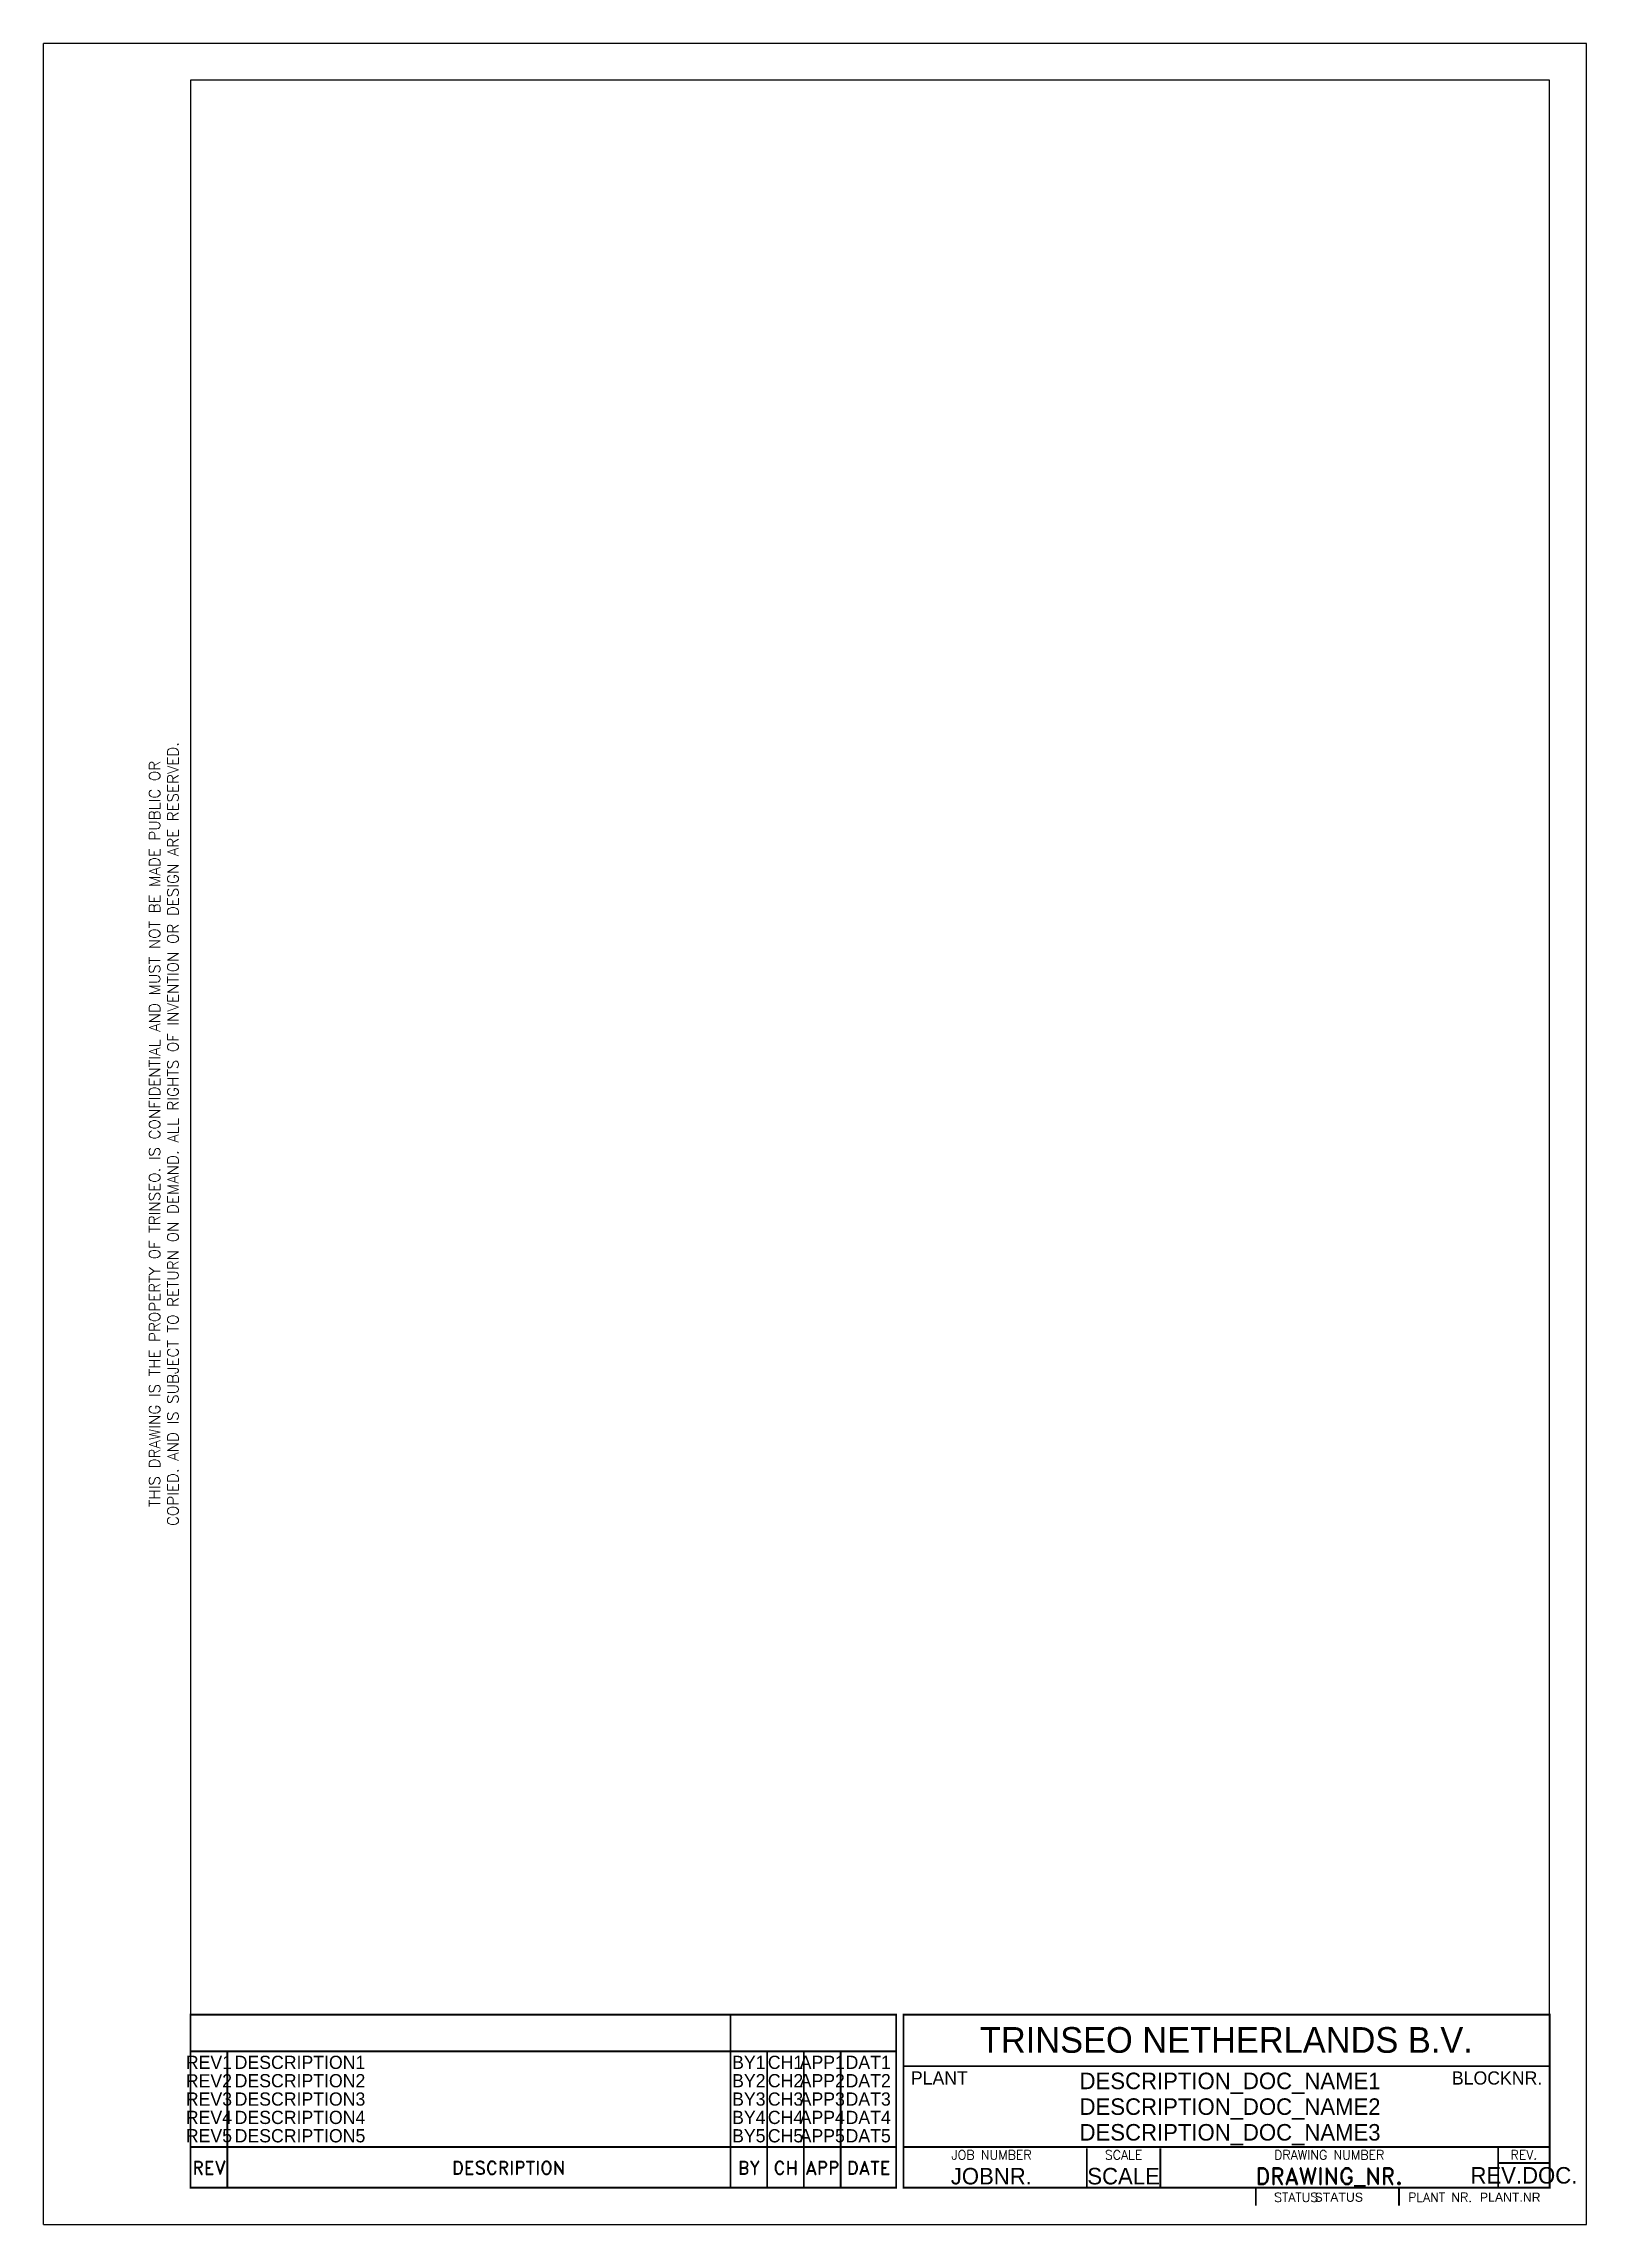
# Model space of a CAD drawing. Header units: millimetres. Extents: x 0 to 210, y 0 to 297.
import ezdxf
from ezdxf.enums import TextEntityAlignment as Align

# ---------------------------------------------------------------- set-up
doc = ezdxf.new("R2010")
doc.units = ezdxf.units.MM
doc.layers.add('TITEL', color=7, linetype='Continuous')
doc.styles.add('COMPRESSED', font='compressed.shx')
doc.styles.add('ROMAND', font='romand')

msp = doc.modelspace()

# ---------------------------------------------------------------- linework, layer by layer
at = {"transparency": 33554687}
for p, q in [((210, 297), (0, 297)), ((0, 0), (0, 297)), ((210, 0), (210, 297)), ((205, 292), (20, 292)), ((0, 0), (210, 0))]:
    msp.add_line(p, q, dxfattribs=at)
at = {"transparency": 33554687, "const_width": 0.25}
for points in [[(116.05, 5), (20, 5), (20, 28.57), (116.05, 28.57), (116.05, 4.87)], [(93.49, 28.65), (93.49, 5.07)], [(115.99, 23.57), (20, 23.57)], [(25, 23.57), (25, 5.07)], [(98.49, 23.57), (98.49, 5.07)], [(103.49, 23.57), (103.49, 5.07)], [(108.49, 23.57), (108.49, 5.07)], [(117.11, 21.54), (205, 21.54)], [(20, 10.54), (116.05, 10.54)], [(117.05, 10.54), (205, 10.54)], [(142, 10.35), (142, 5.07)], [(152, 10.35), (152, 5.07)], [(198, 10.57), (198, 5.07)], [(198, 8.35), (205, 8.35)], [(165, 5.07), (165, 2.57)], [(184.5, 5.07), (184.5, 2.57)]]:
    msp.add_lwpolyline(points, dxfattribs=at)
msp.add_lwpolyline([(117.05, 5), (205, 5), (205, 28.57), (117.05, 28.57)], close=True, dxfattribs=at)
at = {"layer": 'TITEL', "transparency": 33554687}
for p, q in [((20, 292), (20, 5)), ((205, 5), (205, 292))]:
    msp.add_line(p, q, dxfattribs=at)

# ---------------------------------------------------------------- texts
at = {"transparency": 33554687, "char_height": 1.5, "attachment_point": 5, "rotation": 90, "style": 'ROMAND'}
for s, width, insert in [('COPIED. AND IS SUBJECT TO RETURN ON DEMAND. ALL RIGHTS OF INVENTION OR DESIGN ARE RESERVED.', 150.5888, (17.6, 148.5)), ('THIS DRAWING IS THE PROPERTY OF TRINSEO. IS CONFIDENTIAL AND MUST NOT BE MADE PUBLIC OR', 155.5888, (15.1, 148.5))]:
    msp.add_mtext_dynamic_manual_height_columns(s, width=width, gutter_width=11.25, heights=[0], dxfattribs=dict(at, insert=insert))
at = {"transparency": 33554687}
for s, width, gutter_width, insert, char_height, attachment_point, style in [('TRINSEO NETHERLANDS B.V.', 79.8452, 10, (161, 23.32), 3.5, 8, 'COMPRESSED'), ('JOB NUMBER', 19.7408, 11.25, (129.03, 9.47), 1.25, 5, 'ROMAND'), ('SCALE', 9.7408, 11.25, (147, 9.47), 1.25, 5, 'ROMAND'), ('DRAWING NUMBER', 19.2207, 11.25, (175, 9.47), 1.25, 5, 'ROMAND'), ('REV.', 9.7408, 11.25, (201.5, 9.47), 1.25, 5, 'ROMAND'), ('REV', 10.5961, 11.25, (22.53, 7.71), 1.8, 5, 'ROMAND'), ('DESCRIPTION', 10.5961, 11.25, (63.28, 7.71), 1.8, 5, 'ROMAND'), ('BY', 10.5961, 11.25, (96.02, 7.71), 1.8, 5, 'ROMAND'), ('CH', 10.5961, 11.25, (101.02, 7.71), 1.8, 5, 'ROMAND'), ('APP', 10.5961, 11.25, (106.02, 7.71), 1.8, 5, 'ROMAND'), ('DATE', 10.5961, 11.25, (112.3, 7.71), 1.8, 5, 'ROMAND'), ('STATUS', 9.7408, 11.25, (170.5, 3.69), 1.25, 5, 'ROMAND'), ('PLANT NR.', 9.7408, 11.25, (190.1, 3.69), 1.25, 5, 'ROMAND')]:
    msp.add_mtext_dynamic_manual_height_columns(s, width=width, gutter_width=gutter_width, heights=[0], dxfattribs=dict(at, insert=insert, char_height=char_height, attachment_point=attachment_point, style=style))
for tag, p in [('REV1', (22.5, 22.07)), ('REV2', (22.5, 19.57)), ('REV3', (22.5, 17.07)), ('REV4', (22.5, 14.57)), ('REV5', (22.5, 12.07))]:
    msp.add_attdef(tag, text='XXX', height=1.8, dxfattribs=at).set_placement(p, align=Align.MIDDLE)
for tag, height, p in [('DESCRIPTION1', 1.8, (26, 22.07)), ('DESCRIPTION2', 1.8, (26, 19.57)), ('DESCRIPTION3', 1.8, (26, 17.07)), ('DESCRIPTION4', 1.8, (26, 14.57)), ('DESCRIPTION5', 1.8, (26, 12.07)), ('STATUS', 1.25, (173, 3.7)), ('PLANT.NR', 1.25, (195.5, 3.7))]:
    msp.add_attdef(tag, text='XXX', height=height, dxfattribs=at).set_placement(p, align=Align.MIDDLE_LEFT)
for tag, height, p in [('BY1', 1.8, (95.99, 22.07)), ('CH1', 1.8, (100.99, 22.07)), ('APP1', 1.8, (105.99, 22.07)), ('DAT1', 1.8, (112.24, 22.07)), ('BY2', 1.8, (95.99, 19.57)), ('BY3', 1.8, (95.99, 17.07)), ('CH2', 1.8, (100.99, 19.57)), ('CH3', 1.8, (100.99, 17.07)), ('APP2', 1.8, (105.99, 19.57)), ('APP3', 1.8, (105.99, 17.07)), ('DAT2', 1.8, (112.24, 19.57)), ('DAT3', 1.8, (112.24, 17.07)), ('DESCRIPTION_DOC_NAME1', 2.25, (161.5, 19.54)), ('BY4', 1.8, (95.99, 14.57)), ('CH4', 1.8, (100.99, 14.57)), ('APP4', 1.8, (105.99, 14.57)), ('DAT4', 1.8, (112.24, 14.57)), ('DESCRIPTION_DOC_NAME2', 2.25, (161.5, 16.04)), ('BY5', 1.8, (95.99, 12.07)), ('CH5', 1.8, (100.99, 12.07)), ('APP5', 1.8, (105.99, 12.07)), ('DAT5', 1.8, (112.24, 12.07)), ('DESCRIPTION_DOC_NAME3', 2.25, (161.5, 12.54)), ('JOBNR.', 2.25, (129, 6.57)), ('SCALE', 2.25, (147, 6.57)), ('REV.DOC.', 2.25, (201.5, 6.68))]:
    msp.add_attdef(tag, text='XXX', height=height, dxfattribs=at).set_placement(p, align=Align.MIDDLE_CENTER)
msp.add_attdef('PLANT', (118.05, 19.04), 'XXX', height=1.8, dxfattribs=at)
msp.add_attdef('BLOCKNR.', text='XXX', height=1.8, dxfattribs=at).set_placement((204, 19.04), align=Align.RIGHT)
at = {"transparency": 33554687, "style": 'ROMAND'}
msp.add_attdef('DRAWING_NR.', text='XXX', height=2.25, dxfattribs=at).set_placement((175, 6.57), align=Align.MIDDLE_CENTER)

doc.saveas('drawing.dxf')
